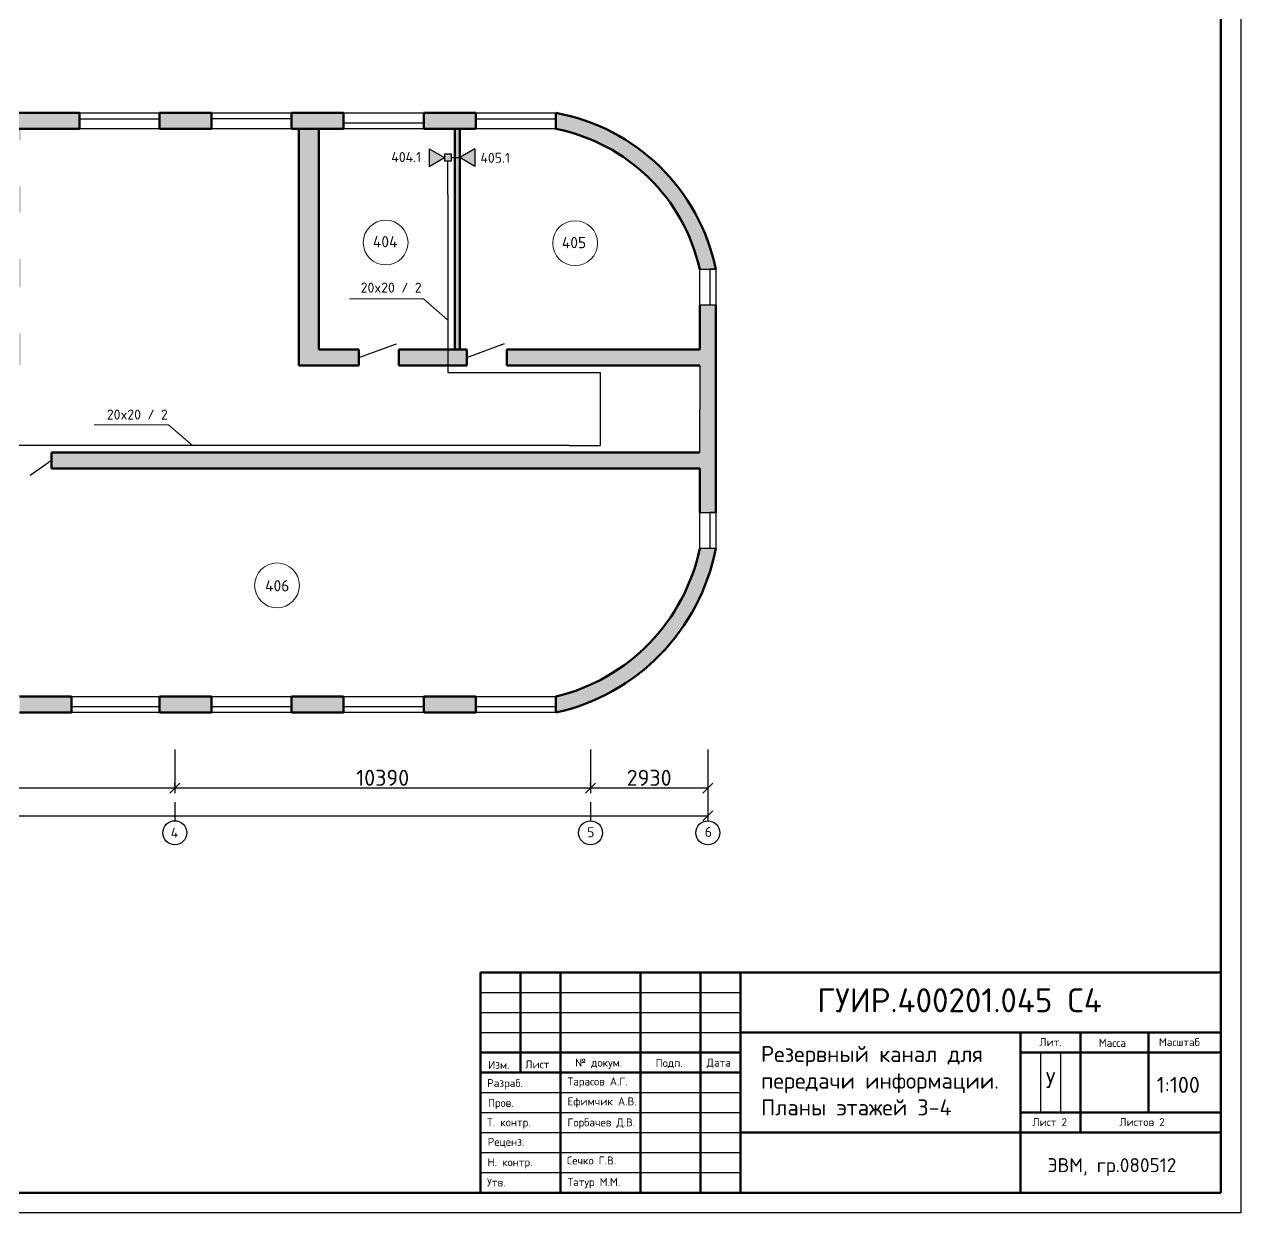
# Model space of a CAD drawing. Header units: millimetres. Extents: x -1090 to -245, y 2149 to 3399.
# Drawn here: x -549.2 to -245.2, y 2149.1 to 2446.1 of the extents above; entities that cross this region are included whole.
import ezdxf

# ---------------------------------------------------------------- set-up
doc = ezdxf.new("R2010")
doc.units = ezdxf.units.MM
for name, color, linetype, lineweight in [('LAN SKS', 200, 'Continuous', 25), ('lines', 246, 'Continuous', 9), ('Names', 40, 'Continuous', 13), ('NUM Room', 13, 'Continuous', 13), ('Окна', 2, 'Continuous', 30), ('Стенки', 3, 'Continuous', 50)]:
    doc.layers.add(name, color=color, linetype=linetype, lineweight=lineweight)
for name, color, linetype in [('Ramka', 7, 'Continuous'), ('rozetki', 7, 'Continuous'), ('размеры', 130, 'Continuous')]:
    doc.layers.add(name, color=color, linetype=linetype)
doc.styles.add('lenka', font='isocpeur.ttf')
doc.styles.get("Standard").update_dxf_attribs({"font": 'arial.ttf'})
doc.dimstyles.new('100', dxfattribs={"dimtxt": 4, "dimasz": 2.5, "dimexe": 1.25, "dimexo": 0.625, "dimtad": 1, "dimdec": 0, "dimlfac": 100, "dimtxsty": 'Standard', "dimblk": 'OBLIQUE', "dimcen": 2.5, "dimadec": 0, "dimazin": 0, "dimtfac": 1, "dimtdec": 0, "dimtmove": 0, "dimatfit": 3, "dimldrblk": 'OPEN90', "dimfxl": 1, "dimarcsym": 0})
pattern_1 = [(45, (0, 0), (-3.143089642374203, 3.143089642374203), []), (45, (3.143091, 0), (-3.143089642374203, 3.143089642374203), [5.556249999999999, -1.11125, 0, -1.11125])]

# ---------------------------------------------------------------- blocks, each defined once
blk = doc.blocks.new('_Oblique')
at = {"color": 0, "linetype": 'ByBlock', "lineweight": -2}
blk.add_line((-0.5, -0.5), (0.5, 0.5), dxfattribs=at)
blk = doc.blocks.new('*D59')
at = {"layer": 'размеры', "color": 0, "lineweight": -2, "transparency": 16777216}
for p, q in [((-511.5785010374311, 2264.852046814412), (-511.5785010374311, 2253.86386699846)), ((-646.1815518470557, 2255.73886699846), (-646.1815518470557, 2256.36386699846)), ((-511.5785010374311, 2255.11386699846), (-646.1815518470557, 2255.11386699846))]:
    blk.add_line(p, q, dxfattribs=at)
at = {"layer": 'размеры', "color": 0, "lineweight": -2, "transparency": 16777216, "xscale": 2.5, "yscale": 2.5, "zscale": 2.5, "rotation": 180}
blk.add_blockref('_Oblique', (-646.1815518470557, 2255.11386699846), dxfattribs=at)
at = {"layer": 'размеры', "color": 0, "lineweight": -2, "transparency": 16777216, "xscale": 2.5, "yscale": 2.5, "zscale": 2.5}
blk.add_blockref('_Oblique', (-511.5785010374311, 2255.11386699846), dxfattribs=at)
at = {"layer": 'размеры', "color": 0, "transparency": 16777216, "insert": (-578.8800264422434, 2257.73886699846), "char_height": 4, "attachment_point": 5, "style": 'lenka'}
blk.add_mtext('13460', dxfattribs=at)
blk = doc.blocks.new('_Open90')
at = {"color": 0, "linetype": 'ByBlock', "lineweight": -2}
for p, q in [((0, 0), (-1, 0)), ((-0.5, 0.5), (0, 0)), ((0, 0), (-0.5, -0.5))]:
    blk.add_line(p, q, dxfattribs=at)
blk = doc.blocks.new('*D60')
at = {"layer": 'размеры', "color": 0, "lineweight": -2, "transparency": 16777216}
for p, q in [((-407.6815518470557, 2264.852046814412), (-407.6815518470557, 2253.86386699846)), ((-511.5785010374311, 2255.73886699846), (-511.5785010374311, 2256.36386699846)), ((-407.6815518470557, 2255.11386699846), (-511.5785010374311, 2255.11386699846))]:
    blk.add_line(p, q, dxfattribs=at)
at = {"layer": 'размеры', "color": 0, "lineweight": -2, "transparency": 16777216, "xscale": 2.5, "yscale": 2.5, "zscale": 2.5, "rotation": 180}
blk.add_blockref('_Oblique', (-511.5785010374311, 2255.11386699846), dxfattribs=at)
at = {"layer": 'размеры', "color": 0, "lineweight": -2, "transparency": 16777216, "xscale": 2.5, "yscale": 2.5, "zscale": 2.5}
blk.add_blockref('_Oblique', (-407.6815518470557, 2255.11386699846), dxfattribs=at)
at = {"layer": 'размеры', "color": 0, "transparency": 16777216, "insert": (-459.6300264422434, 2257.73886699846), "char_height": 4, "attachment_point": 5, "style": 'lenka'}
blk.add_mtext('10390', dxfattribs=at)
blk = doc.blocks.new('*D61')
at = {"layer": 'размеры', "color": 0, "lineweight": -2, "transparency": 16777216}
for p, q in [((-378.3815518470556, 2264.852046814412), (-378.3815518470556, 2253.86386699846)), ((-407.6815518470557, 2255.73886699846), (-407.6815518470557, 2256.36386699846)), ((-378.3815518470556, 2255.11386699846), (-407.6815518470557, 2255.11386699846))]:
    blk.add_line(p, q, dxfattribs=at)
at = {"layer": 'размеры', "color": 0, "lineweight": -2, "transparency": 16777216, "xscale": 2.5, "yscale": 2.5, "zscale": 2.5, "rotation": 180}
blk.add_blockref('_Oblique', (-407.6815518470557, 2255.11386699846), dxfattribs=at)
at = {"layer": 'размеры', "color": 0, "lineweight": -2, "transparency": 16777216, "xscale": 2.5, "yscale": 2.5, "zscale": 2.5}
blk.add_blockref('_Oblique', (-378.3815518470556, 2255.11386699846), dxfattribs=at)
at = {"layer": 'размеры', "color": 0, "transparency": 16777216, "insert": (-393.0315518470557, 2257.73886699846), "char_height": 4, "attachment_point": 5, "style": 'lenka'}
blk.add_mtext('2930', dxfattribs=at)
blk = doc.blocks.new('*D52')
at = {"layer": 'размеры', "color": 0, "lineweight": -2, "transparency": 16777216}
for p, q in [((-936.3815518470556, 2264.852046814412), (-936.3815518470556, 2247.004127789258)), ((-378.3815518470556, 2264.852046814412), (-378.3815518470556, 2247.004127789258)), ((-936.3815518470556, 2248.254127789258), (-378.3815518470556, 2248.254127789258))]:
    blk.add_line(p, q, dxfattribs=at)
at = {"layer": 'размеры', "color": 0, "lineweight": -2, "transparency": 16777216, "xscale": 2.5, "yscale": 2.5, "zscale": 2.5, "rotation": 180}
blk.add_blockref('_Oblique', (-936.3815518470556, 2248.254127789258), dxfattribs=at)
at = {"layer": 'размеры', "color": 0, "lineweight": -2, "transparency": 16777216, "xscale": 2.5, "yscale": 2.5, "zscale": 2.5}
blk.add_blockref('_Oblique', (-378.3815518470556, 2248.254127789258), dxfattribs=at)
at = {"layer": 'размеры', "color": 0, "transparency": 16777216, "insert": (-657.3815518470556, 2250.879127789258), "char_height": 4, "attachment_point": 5, "style": 'lenka'}
blk.add_mtext('55800', dxfattribs=at)

msp = doc.modelspace()

# ---------------------------------------------------------------- hatches: boundary and pattern name
at = {"ltscale": 60}
h = msp.add_hatch(dxfattribs=at)
h.set_pattern_fill('ANSI35', color=0, scale=0.7, style=0)
h.set_pattern_definition([(45, (4.121014847074548, -656.333956117317), (-3.143089642374203, 3.143089642374203), []), (45, (7.264105847074548, -656.333956117317), (-3.143089642374203, 3.143089642374203), [5.556249999999999, -1.11125, 0, -1.11125])])
edge = h.paths.add_edge_path()
edge.add_line((-898.3815518470556, 2419.925888517703), (-898.3815518470556, 2423.925888517703))
edge.add_arc((-889.4964268470555, 2374.825888517703), 49.89744929618809, 100.2572301105515, 168.4390031005942)
edge.add_line((-938.3815518470565, 2384.8258885177), (-936.8815518470565, 2384.8258885177))
edge.add_line((-936.8815518470565, 2384.8258885177), (-934.3815518470556, 2384.825888517704))
edge.add_arc((-889.5203018470553, 2374.825888517703), 45.9622861872921, 101.11588012493479, 167.4336712769459, ccw=False)
h.paths.add_polyline_path([(-865.3815518470554, 2423.925888517703), (-878.3815518470556, 2423.925888517703), (-878.3815518470554, 2419.925888517703), (-865.3815518470556, 2419.925888517704)])
h.paths.add_polyline_path([(-832.3815518470554, 2423.925888517703), (-845.3815518470556, 2423.925888517703), (-845.3815518470554, 2419.925888517703), (-832.3815518470556, 2419.925888517704)])
h.paths.add_polyline_path([(-799.3815518470554, 2423.925888517703), (-812.3815518470557, 2423.925888517703), (-812.3815518470557, 2419.925888517703), (-799.3815518470556, 2419.925888517704)])
h.paths.add_polyline_path([(-766.3815518470556, 2423.925888517703), (-779.3815518470554, 2423.925888517704), (-779.3815518470556, 2419.925888517703), (-766.3815518470554, 2419.925888517703)])
h.paths.add_polyline_path([(-733.3815518470557, 2423.925888517703), (-746.3815518470557, 2423.925888517703), (-746.3815518470557, 2419.925888517703), (-733.3815518470556, 2419.925888517704)])
h.paths.add_polyline_path([(-700.3815518470556, 2423.925888517703), (-713.3815518470554, 2423.925888517704), (-713.3815518470557, 2419.925888517703), (-700.3815518470557, 2419.925888517704)])
h.paths.add_polyline_path([(-667.3815518470556, 2423.925888517703), (-680.3815518470554, 2423.925888517704), (-680.3815518470556, 2419.925888517703), (-667.3815518470554, 2419.925888517703)])
h.paths.add_polyline_path([(-634.3815518470556, 2423.925888517703), (-647.3815518470554, 2423.925888517704), (-647.3815518470556, 2419.925888517703), (-634.3815518470554, 2419.925888517703)])
h.paths.add_polyline_path([(-601.3815518470556, 2423.925888517703), (-614.3815518470556, 2423.925888517703), (-614.3815518470554, 2419.925888517703), (-601.3815518470556, 2419.925888517704)])
h.paths.add_polyline_path([(-535.3815518470556, 2423.925888517703), (-568.3815518470556, 2423.925888517703), (-581.3815518470556, 2423.925888517703), (-581.3815518470556, 2419.925888517703), (-578.3815518470556, 2419.925888517703), (-568.3815518470556, 2419.925888517703), (-535.3815518470556, 2419.925888517703)])
h.paths.add_polyline_path([(-502.3815518470556, 2423.925888517703), (-515.3815518470556, 2423.925888517703), (-515.3815518470556, 2419.925888517703), (-502.3815518470556, 2419.925888517703)])
h.paths.add_polyline_path([(-469.3815518470556, 2423.925888517703), (-482.3815518470556, 2423.925888517703), (-482.3815518470555, 2419.925888517703), (-469.3815518470556, 2419.925888517703)])
h.paths.add_polyline_path([(-436.3815518470556, 2423.925888517703), (-449.3815518470556, 2423.925888517703), (-449.3815518470556, 2419.925888517703), (-436.3815518470556, 2419.925888517703)])
edge = h.paths.add_edge_path()
edge.add_line((-416.3815518470556, 2423.925888517703), (-416.3815518470556, 2419.925888517703))
edge.add_arc((-425.242801847056, 2374.825888517703), 45.96228618729209, 12.56632872305289, 78.88411987506498, ccw=False)
edge.add_line((-380.3815518470556, 2384.825888517703), (-376.3815518470556, 2384.825888517704))
edge.add_arc((-425.2666768470557, 2374.825888517703), 49.89744929618809, 11.56099689941, 79.74276988944833)
h.paths.add_polyline_path([(-376.3815518470556, 2335.025888517703), (-376.3815518470556, 2364.825888517703), (-376.3815518470555, 2375.825888517704), (-380.3815518470556, 2375.825888517704), (-380.3815518470554, 2364.825888517702), (-428.5815518470554, 2364.825888517703), (-428.5815518470554, 2360.825888517703), (-378.3815518470556, 2360.825888517703), (-380.4017369062567, 2360.825888517702)])
edge = h.paths.add_edge_path()
edge.add_line((-376.3815518470556, 2315.025888517704), (-377.8815518470556, 2315.025888517703))
edge.add_line((-377.8815518470556, 2315.025888517703), (-380.3815518470556, 2315.025888517703))
edge.add_arc((-427.6732185137222, 2325.025888517703), 48.33737411269993, 283.50918028841426, 348.0604689175695, ccw=False)
edge.add_line((-416.3815518470556, 2278.025888517703), (-416.3815518470558, 2274.025888517703))
edge.add_arc((-427.6440518470559, 2325.025888517704), 52.22876512277548, 282.4529527938322, 348.9616859432564)
h.paths.add_polyline_path([(-436.3815518470556, 2278.025888517703), (-449.3815518470556, 2278.025888517703), (-449.3815518470556, 2274.025888517703), (-436.3815518470556, 2274.025888517703)])
h.paths.add_polyline_path([(-469.3815518470556, 2278.025888517702), (-482.3815518470556, 2278.025888517702), (-482.3815518470556, 2274.025888517704), (-469.3815518470556, 2274.025888517704)])
h.paths.add_polyline_path([(-502.3815518470556, 2278.025888517703), (-515.3815518470556, 2278.025888517703), (-515.3815518470556, 2274.025888517703), (-502.3815518470556, 2274.025888517703)])
h.paths.add_polyline_path([(-537.3815518470556, 2278.025888517702), (-550.3815518470554, 2278.025888517703), (-550.3815518470556, 2274.025888517703), (-537.3815518470554, 2274.025888517703)])
h.paths.add_polyline_path([(-570.3815518470556, 2278.025888517703), (-583.3815518470556, 2278.025888517703), (-583.3815518470556, 2274.025888517703), (-570.3815518470556, 2274.025888517703)])
h.paths.add_polyline_path([(-603.3815518470556, 2278.025888517703), (-607.3815518470556, 2278.025888517703), (-616.3815518470554, 2278.025888517703), (-616.3815518470556, 2274.025888517703), (-603.3815518470556, 2274.025888517703)])
h.paths.add_polyline_path([(-636.3815518470554, 2278.025888517703), (-649.3815518470556, 2278.025888517703), (-649.3815518470554, 2274.025888517703), (-636.3815518470556, 2274.025888517703)])
h.paths.add_polyline_path([(-669.3815518470556, 2278.025888517703), (-682.3815518470554, 2278.025888517703), (-682.3815518470556, 2274.025888517703), (-669.3815518470556, 2274.025888517703)])
h.paths.add_polyline_path([(-702.3815518470556, 2278.025888517702), (-715.3815518470556, 2278.025888517703), (-715.3815518470556, 2274.025888517703), (-702.3815518470554, 2274.025888517703)])
h.paths.add_polyline_path([(-735.3815518470557, 2278.025888517703), (-748.3815518470556, 2278.025888517703), (-748.3815518470556, 2274.025888517703), (-735.3815518470554, 2274.025888517703)])
h.paths.add_polyline_path([(-768.3815518470556, 2278.025888517702), (-781.3815518470556, 2278.025888517703), (-781.3815518470556, 2274.025888517703), (-768.3815518470554, 2274.025888517703)])
h.paths.add_polyline_path([(-801.3815518470554, 2278.025888517703), (-814.3815518470554, 2278.025888517703), (-814.3815518470557, 2274.025888517703), (-801.3815518470556, 2274.025888517704)])
h.paths.add_polyline_path([(-834.3815518470556, 2278.025888517703), (-847.3815518470554, 2278.025888517703), (-847.3815518470556, 2274.025888517703), (-834.3815518470556, 2274.025888517703)])
h.paths.add_polyline_path([(-867.3815518470556, 2278.025888517703), (-880.3815518470554, 2278.025888517703), (-880.3815518470556, 2274.025888517703), (-867.3815518470556, 2274.025888517703)])
edge = h.paths.add_edge_path()
edge.add_line((-934.3815518470556, 2315.025888517703), (-938.3815518470556, 2315.025888517703))
edge.add_arc((-886.473657110214, 2325.025888517703), 52.86236407890796, 190.9043796654569, 254.7461321053236)
edge.add_line((-900.3815518470556, 2274.025888517703), (-900.3815518470556, 2276.025888517703))
edge.add_line((-900.3815518470556, 2276.025888517703), (-900.3815518470556, 2278.025888517703))
edge.add_arc((-886.3668459647026, 2325.025888517703), 49.04499955111487, 191.7647850316145, 253.39619653507282, ccw=False)
h.paths.add_polyline_path([(-899.2356874084289, 2335.025888517703), (-899.2356874084289, 2339.025888517703), (-934.4179547973117, 2339.025888517703), (-934.3815518470556, 2364.825888517702), (-938.3815518470556, 2335.025888517703), (-938.3815518470557, 2324.025888517703), (-934.3815518470556, 2324.025888517703), (-934.3815518470557, 2335.025888517703)])
h = msp.add_hatch(dxfattribs=at)
h.set_pattern_fill('ANSI35', color=0, scale=0.7, style=0)
h.set_pattern_definition(pattern_1)
h.paths.add_polyline_path([(-376.3815518470556, 2335.025888517703), (-380.4017369062567, 2360.825888517702), (-380.4017369062567, 2339.025888517703), (-377.2744462218561, 2339.025888517703), (-428.5815518470554, 2339.025888517703), (-499.3815518470556, 2339.025888517703), (-542.3815518470565, 2339.025888517703), (-542.3815518470565, 2335.025888517703), (-499.3815518470556, 2335.025888517703), (-428.5815518470554, 2335.025888517703), (-380.3815518470556, 2335.025888517703), (-380.3815518470556, 2324.025888517703), (-376.3815518470556, 2324.025888517703)])
h.paths.add_polyline_path([(-555.3815518470565, 2339.025888517702), (-578.3815518470556, 2339.025888517703), (-624.6815518470557, 2339.025888517703), (-624.6815518470557, 2335.025888517703), (-565.3815518470556, 2335.025888517703), (-555.3815518470565, 2335.025888517703)])
h.paths.add_polyline_path([(-637.6815518470559, 2339.025888517703), (-642.1248463819917, 2339.025888517703), (-643.8439545681147, 2335.025888517703), (-643.6815518470557, 2335.025888517703), (-637.6815518470557, 2335.025888517703)])
h.paths.add_polyline_path([(-642.1248463819917, 2339.025888517702), (-649.6394880357266, 2339.025888517702), (-649.6394880357266, 2335.025888517703), (-643.8439545681146, 2335.025888517703)])
h.paths.add_polyline_path([(-649.6394880357266, 2339.025888517703), (-657.1815518470567, 2339.025888517703), (-657.1815518470567, 2335.025888517703), (-649.6394880357265, 2335.025888517703)])
h.paths.add_polyline_path([(-667.1815518470565, 2339.025888517702), (-795.7815518470561, 2339.025888517703), (-795.7815518470561, 2335.025888517703), (-667.1815518470567, 2335.025888517703)])
h.paths.add_polyline_path([(-810.7815518470561, 2339.025888517703), (-839.2258596094713, 2339.025888517703), (-842.405814630932, 2335.025890492274), (-810.7815518470561, 2335.025888517702)])
h.paths.add_polyline_path([(-839.225859609471, 2339.025888517703), (-846.9691489658944, 2339.025888517703), (-846.9691489658944, 2335.025890777202), (-842.4058146309317, 2335.025890492274)])
h.paths.add_polyline_path([(-861.9691489658944, 2339.025888517702), (-871.4036317747868, 2339.025888517702), (-871.4036317747867, 2335.025889819837), (-861.9691489658944, 2335.025890777202)])
h.paths.add_polyline_path([(-871.4036317747868, 2339.025888517703), (-884.2356874084289, 2339.025888517703), (-884.2356874084288, 2335.025888517703), (-871.4036317747868, 2335.025889819836)])
h.paths.add_polyline_path([(-906.0158751501685, 2364.825888517702), (-934.3815518470556, 2364.825888517702), (-934.3815518470556, 2375.825888517703), (-938.3815518470556, 2375.825888517703), (-938.3815518470556, 2364.825888517702), (-938.3815518470556, 2335.025888517703), (-934.3815518470556, 2335.025888517703), (-934.4179547973117, 2360.825888517702), (-906.0158751501685, 2360.825888517702)])
h.paths.add_polyline_path([(-871.4036317747867, 2364.825888517702), (-896.0158751501685, 2364.825888517702), (-896.0158751501685, 2360.825888517702), (-871.4036317747868, 2360.825888517702)])
h.paths.add_polyline_path([(-864.715452547698, 2364.825888517702), (-871.4036317747868, 2364.825888517702), (-871.4036317747868, 2360.825888517702), (-864.7154525476981, 2360.825888517702)])
h.paths.add_polyline_path([(-814.3315518470554, 2364.825888517702), (-851.7154525476981, 2364.825888517702), (-851.7154525476981, 2360.825888517702), (-814.3315518470554, 2360.825888517702)])
h.paths.add_polyline_path([(-686.7815518470561, 2364.825888517702), (-703.7815518470561, 2364.825888517702), (-801.3315518470555, 2364.825888517702), (-801.3315518470554, 2360.825888517702), (-686.7815518470561, 2360.825888517702)])
h.paths.add_polyline_path([(-649.6394880357266, 2364.825888517702), (-673.7815518470561, 2364.825888517702), (-673.7815518470561, 2360.825888517702), (-649.6394880357267, 2360.825888517702)])
h.paths.add_polyline_path([(-631.3815518470556, 2364.825888517702), (-638.3815518470556, 2364.825888517702), (-643.3815518470556, 2364.825888517702), (-649.6394880357266, 2364.825888517702), (-649.6394880357266, 2360.825888517703), (-631.3815518470556, 2360.825888517702)])
h.paths.add_polyline_path([(-595.3815518470557, 2364.825888517702), (-621.3815518470556, 2364.825888517702), (-621.3815518470556, 2360.825888517702), (-595.3815518470556, 2360.825888517702)])
h.paths.add_polyline_path([(-549.9939057048305, 2368.825888517702), (-552.9939057048305, 2368.825888517702), (-552.9939057048305, 2365.825888517702), (-571.3815518470556, 2365.825888517702), (-571.3815518470556, 2419.925888517703), (-578.3815518470554, 2419.925888517702), (-578.3815518470556, 2364.825888517702), (-585.3815518470556, 2364.825888517702), (-585.3815518470556, 2360.825888517702), (-549.9939057048305, 2360.825888517702)])
h.paths.add_polyline_path([(-465.5815518470563, 2364.825888517702), (-475.5815518470554, 2364.825888517702), (-475.5815518470554, 2419.925888517703), (-480.5815518470554, 2419.925888517702), (-480.5815518470554, 2360.825888517702), (-465.5815518470554, 2360.825888517702)])
h.paths.add_polyline_path([(-443.3595185790927, 2364.825888517702), (-455.5815518470554, 2364.825888517702), (-455.5815518470554, 2360.825888517702), (-443.3595185790928, 2360.825888517703)])
h.paths.add_polyline_path([(-438.5815518470554, 2364.825888517702), (-443.3595185790928, 2364.825888517702), (-443.3595185790928, 2360.825888517703), (-438.5815518470553, 2360.825888517702)])
h = msp.add_hatch(dxfattribs=at)
h.set_pattern_fill('ANSI35', color=0, scale=0.7, style=0)
h.set_pattern_definition(pattern_1)
h.paths.add_polyline_path([(-875.7815518470562, 2419.925888517702), (-876.9815518470558, 2419.925888517702), (-876.9815518470559, 2412.837765796581), (-875.7853428905222, 2412.837519986334), (-875.7815518470562, 2412.839689768718)])
h.paths.add_polyline_path([(-875.7815518470561, 2412.837519207308), (-876.9804328394978, 2412.837765566635), (-876.981551847056, 2412.837107763277), (-876.981551847056, 2391.369449355239), (-875.788568962316, 2391.369449355239), (-875.7815518470561, 2391.37346556165)])
h.paths.add_polyline_path([(-875.7815518470562, 2391.369449355239), (-876.9815518470559, 2391.369449355239), (-876.9815518470559, 2370.825888517702), (-876.9815518470559, 2366.567846593111), (-875.7815518470561, 2366.567846593111), (-875.7815518470561, 2370.825888517702)])
h.paths.add_polyline_path([(-875.7815518470559, 2366.567846593111), (-876.9815518470559, 2366.567846593111), (-876.9815518470559, 2364.825888517703), (-875.7815518470561, 2364.825888517703)])
h.paths.add_polyline_path([(-835.7815518470552, 2419.925888517703), (-836.981551847055, 2419.925888517703), (-836.981551847055, 2380.825888517702), (-835.7815518470552, 2380.825888517703)])
h.paths.add_polyline_path([(-835.7815518470552, 2370.825888517703), (-836.981551847055, 2370.825888517702), (-836.981551847055, 2364.825888517702), (-835.7815518470552, 2364.825888517702)])
h.paths.add_polyline_path([(-767.8815518470556, 2380.725888517703), (-767.8815518470556, 2419.925888517702), (-772.8815518470556, 2419.925888517702), (-772.8815518470556, 2380.725888517703), (-772.8815518470556, 2366.567846593111), (-767.8815518470556, 2366.567846593111)])
h.paths.add_polyline_path([(-767.8815518470556, 2366.567846593111), (-772.8815518470556, 2366.567846593111), (-772.8815518470556, 2364.825888517702), (-770.3815518470556, 2364.825888517702), (-767.8815518470557, 2364.825888517702)])
h.paths.add_polyline_path([(-638.3815518470556, 2419.925888517703), (-643.3815518470554, 2419.925888517703), (-643.3815518470557, 2364.825888517702), (-638.3815518470556, 2364.825888517702)])
h.paths.add_polyline_path([(-549.9939057048305, 2419.925888517702), (-552.9939057048305, 2419.925888517702), (-552.9939057048305, 2417.025888517703), (-549.9939057048305, 2417.025888517703)])
h.paths.add_polyline_path([(-549.9939057048305, 2405.525888517703), (-552.9939057048305, 2405.525888517703), (-552.9939057048305, 2402.525888517703), (-552.9939057048305, 2399.025888517703), (-549.9939057048305, 2399.025888517703)])
h.paths.add_polyline_path([(-549.9939057048305, 2387.525888517703), (-552.9939057048305, 2387.525888517703), (-552.9939057048305, 2384.525888517703), (-552.9939057048305, 2380.325888517702), (-549.9939057048305, 2380.325888517702)])
h.paths.add_polyline_path([(-440.3815518470555, 2412.758684957038), (-441.5815518470554, 2412.758684957039), (-441.5815518470554, 2364.825888517702), (-440.3815518470556, 2364.825888517702)])
h.paths.add_polyline_path([(-440.3815518470555, 2419.925888517702), (-441.5815518470554, 2419.925888517702), (-441.5815518470554, 2412.758684957038), (-440.3815518470556, 2412.758684957039)])
at = {"layer": 'rozetki'}
h = msp.add_hatch(color=0, dxfattribs=at)
h.paths.add_polyline_path([(-925.6201697617289, 2298.403523043166), (-924.2295523546109, 2299.455895017556), (-925.3158576695068, 2300.891352362587), (-926.7064750766267, 2299.838980388197)])
h.paths.add_polyline_path([(-882.1686806080897, 2295.877086991957), (-882.168680608087, 2294.133153637306), (-880.368514775012, 2294.133153637306), (-880.368514775013, 2295.877086991957)])
h.paths.add_polyline_path([(-870.5035488582471, 2332.468392002612), (-870.503548858248, 2334.212325357263), (-872.3037146913248, 2334.212325357263), (-872.3037146913248, 2332.468392002612)])
h.paths.add_polyline_path([(-837.8570985992819, 2307.731577089476), (-837.8570985992828, 2309.475510444126), (-839.6572644323587, 2309.475510444126), (-839.6572644323578, 2307.731577089476)])
h.paths.add_polyline_path([(-837.859236303605, 2284.532033441634), (-839.6594021366818, 2284.532033441634), (-839.6594021366809, 2282.788100086983), (-837.859236303605, 2282.788100086983)])
h.paths.add_polyline_path([(-834.9280489285165, 2291.936971134997), (-834.9280489285165, 2290.193037780346), (-833.1278830954407, 2290.193037780346), (-833.1278830954398, 2291.936971134997)])
h.paths.add_polyline_path([(-834.9565245315389, 2312.385571805585), (-833.1563586984621, 2312.385571805585), (-833.156358698463, 2314.129505160236), (-834.956524531538, 2314.129505160236)])
h.paths.add_polyline_path([(-823.1996844434816, 2332.461383771685), (-823.1996844434807, 2334.205317126336), (-824.9998502765584, 2334.205317126335), (-824.9998502765584, 2332.461383771685)])
h.paths.add_polyline_path([(-807.1803371002179, 2278.912191471488), (-807.1803371002179, 2280.656124826139), (-808.9805029332947, 2280.656124826139), (-808.9805029332947, 2278.912191471488)])
h.paths.add_polyline_path([(-778.2410453410057, 2288.625215462393), (-778.2410453410057, 2290.369148817043), (-780.0412111740825, 2290.369148817043), (-780.0412111740825, 2288.625215462393)])
h.paths.add_polyline_path([(-772.8358450850874, 2322.358403370195), (-774.6360109181642, 2322.358403370195), (-774.6360109181642, 2320.614470015544), (-772.8358450850865, 2320.614470015544)])
h.paths.add_polyline_path([(-650.5394178552697, 2284.703884266327), (-650.539417855267, 2282.959950911676), (-648.739252022192, 2282.959950911676), (-648.7392520221929, 2284.703884266327)])
h.paths.add_polyline_path([(-444.2063903491789, 2411.975823575815), (-442.4062245161022, 2411.975823575815), (-442.4062245161022, 2413.719756930465), (-444.2063903491789, 2413.719756930466)])
h.paths.add_polyline_path([(-644.2567068034568, 2390.625570369901), (-644.256706803455, 2392.369503724552), (-646.0568726365327, 2392.369503724552), (-646.0568726365336, 2390.625570369901)])
h.paths.add_polyline_path([(-706.1077878854239, 2365.689171853195), (-706.1077878854239, 2367.433105207846), (-707.9079537185007, 2367.433105207846), (-707.9079537185007, 2365.689171853195)])
h.paths.add_polyline_path([(-741.0594458778814, 2365.697360849285), (-739.2592800448047, 2365.697360849285), (-739.2592800448047, 2367.441294203936), (-741.0594458778814, 2367.441294203936)])
h.paths.add_polyline_path([(-767.0078299822098, 2390.624210496975), (-765.2076641491285, 2390.624210496975), (-765.2076641491276, 2392.368143851626), (-767.0078299822053, 2392.368143851626)])
h.paths.add_polyline_path([(-740.8202204779436, 2417.270203303601), (-739.0200546448659, 2417.2702033036), (-739.0200546448659, 2419.014136658251), (-740.8202204779436, 2419.014136658251)])
h.paths.add_polyline_path([(-706.0953974936183, 2417.276882668335), (-706.0953974936174, 2419.020816022986), (-707.8955633266951, 2419.020816022986), (-707.8955633266951, 2417.276882668335)])
h.paths.add_polyline_path([(-672.9711266178838, 2417.285622938982), (-672.9711266178838, 2419.029556293633), (-674.7712924509606, 2419.029556293633), (-674.7712924509606, 2417.285622938982)])
h.paths.add_polyline_path([(-785.0915556503178, 2367.417582991941), (-786.8917214833946, 2367.417582991941), (-786.8917214833946, 2365.673649637291), (-785.0915556503178, 2365.673649637291)])
h.paths.add_polyline_path([(-775.5183742803438, 2411.952607722296), (-773.718208447267, 2411.952607722296), (-773.718208447267, 2413.696541076947), (-775.5183742803447, 2413.696541076947)])
h.paths.add_polyline_path([(-804.9813237406906, 2419.112729887117), (-806.7814895737665, 2419.112729887117), (-806.7814895737656, 2417.368796532466), (-804.9813237406906, 2417.368796532466)])
h.paths.add_polyline_path([(-833.1544060024307, 2411.952996392739), (-833.1544060024307, 2413.69692974739), (-834.9545718355084, 2413.69692974739), (-834.9545718355066, 2411.952996392739)])
h.paths.add_polyline_path([(-833.1419191470331, 2390.635912596853), (-833.1419191470341, 2392.379845951504), (-834.942084980109, 2392.379845951504), (-834.942084980109, 2390.635912596853)])
h.paths.add_polyline_path([(-868.295712117856, 2365.687290850316), (-868.295712117856, 2367.431224204966), (-870.0958779509338, 2367.431224204966), (-870.0958779509328, 2365.687290850316)])
h.paths.add_polyline_path([(-877.8217129239683, 2365.733627328092), (-877.8217129239683, 2367.477560682743), (-879.6218787570451, 2367.477560682743), (-879.6218787570451, 2365.733627328092)])
h.paths.add_polyline_path([(-930.7406045864709, 2388.055536272959), (-932.4877976405287, 2388.489026132623), (-932.9077464092925, 2386.796410825745), (-931.1605533552347, 2386.362920966081)])
h = msp.add_hatch(color=0, dxfattribs=at)
h.paths.add_polyline_path([(-924.777232988602, 2300.191171569321), (-920.3919505997437, 2300.703860820267), (-923.056734554827, 2304.225139459696)])
h.paths.add_polyline_path([(-885.9833379713709, 2297.09448223134), (-885.9833379713718, 2292.678547813374), (-882.1771203732933, 2294.91601501853)])
h.paths.add_polyline_path([(-873.1793143175819, 2308.473206089682), (-869.3730967195033, 2306.235738884527), (-869.3730967195052, 2310.651673302492)])
h.paths.add_polyline_path([(-843.4719217956408, 2306.273686962226), (-839.6628733645148, 2308.512818259343), (-843.4719217956408, 2310.69290568351)])
h.paths.add_polyline_path([(-843.4740594999639, 2281.333494263052), (-839.6678419018863, 2283.570961468207), (-843.4740594999639, 2285.749428681017)])
h.paths.add_polyline_path([(-805.8596779358004, 2284.469321024229), (-810.2756123537656, 2284.469321024229), (-808.0971451409569, 2280.663103426152)])
h.paths.add_polyline_path([(-829.3041410218902, 2293.249025573928), (-833.1103586199688, 2291.070558361117), (-829.3041410218912, 2288.833091155962)])
h.paths.add_polyline_path([(-833.1388342229893, 2313.263092386356), (-829.3326166249108, 2311.025625181201), (-829.3326166249117, 2315.441559599166)])
h.paths.add_polyline_path([(-780.049650939286, 2289.408076843616), (-783.8558685373646, 2291.586544056426), (-783.8558685373646, 2287.170609638461)])
h.paths.add_polyline_path([(-774.6444506833686, 2321.397331396767), (-778.4506682814454, 2323.575798609577), (-778.4506682814454, 2319.159864191612)])
h.paths.add_polyline_path([(-654.3540752185518, 2281.505345087745), (-650.5478576204723, 2283.7428122929), (-654.3540752185518, 2285.92127950571)])
h.paths.add_polyline_path([(-448.021047712461, 2414.937152169849), (-448.021047712461, 2410.521217751884), (-444.2148301143843, 2412.758684957039)])
h.paths.add_polyline_path([(-436.5608539519289, 2414.942430133025), (-440.3670715500075, 2412.763962920214), (-436.5608539519289, 2410.526495715059)])
h.paths.add_polyline_path([(-649.8715299998148, 2393.586898963934), (-649.8715299998139, 2389.170964545969), (-646.0653124017381, 2391.408431751125)])
h.paths.add_polyline_path([(-709.2030631389716, 2371.246301405936), (-707.0245959261638, 2367.44008380786), (-704.7871287210073, 2371.246301405936)])
h.paths.add_polyline_path([(-742.3545552983524, 2371.254490402026), (-740.1760880855436, 2367.448272803949), (-737.938620880388, 2371.254490402026)])
h.paths.add_polyline_path([(-765.1901396736557, 2391.501731077746), (-761.3839220755781, 2389.264263872591), (-761.3839220755772, 2393.680198290557)])
h.paths.add_polyline_path([(-739.9224278921374, 2417.26786110481), (-742.1008951049462, 2413.461643506733), (-737.684960686981, 2413.461643506733)])
h.paths.add_polyline_path([(-706.9909607111813, 2417.235966133001), (-709.1694279239891, 2413.429748534924), (-704.7534935060276, 2413.429748534924)])
h.paths.add_polyline_path([(-673.8734998651535, 2417.283280740191), (-676.0519670779604, 2413.477063142114), (-671.636032659997, 2413.477063142114)])
h.paths.add_polyline_path([(-788.1868309038655, 2371.230779190031), (-786.0083636910567, 2367.424561591955), (-783.7708964859003, 2371.230779190031)])
h.paths.add_polyline_path([(-829.3181770734836, 2393.691900390434), (-833.1243946715604, 2391.513433177623), (-829.3181770734827, 2389.275965972468)])
h.paths.add_polyline_path([(-833.136881526958, 2412.830516973509), (-829.3306639288803, 2410.593049768355), (-829.3306639288812, 2415.00898418632)])
h.paths.add_polyline_path([(-808.0621642007691, 2413.560236735599), (-803.6462297828039, 2413.560236735599), (-805.8836969879603, 2417.366454333676)])
h.paths.add_polyline_path([(-775.5268140455482, 2412.73546910352), (-779.3330316436259, 2414.91393631633), (-779.3330316436259, 2410.498001898365)])
h.paths.add_polyline_path([(-871.9772051166719, 2415.017086200937), (-875.7815518470561, 2412.839689768717), (-875.7815518470561, 2412.837519207309), (-871.977205116671, 2410.601151782972)])
h.paths.add_polyline_path([(-880.7916412798995, 2415.013298936139), (-880.7916412798986, 2410.597364518173), (-876.9854236818219, 2412.834831723328)])
h.paths.add_polyline_path([(-876.9826054193072, 2391.369449355239), (-880.7888230173867, 2393.547916568049), (-880.7888230173876, 2389.131982150084)])
h.paths.add_polyline_path([(-871.9778906503952, 2393.550469632504), (-875.7815518470561, 2391.373465561651), (-875.7815518470561, 2391.370499651082), (-871.9778906503943, 2389.134535214538)])
h.paths.add_polyline_path([(-871.3909873714028, 2371.244420403056), (-869.212520158595, 2367.43820280498), (-866.9750529534394, 2371.244420403056)])
h.paths.add_polyline_path([(-926.7134323377759, 2388.408203219373), (-930.9322327707196, 2387.210399100079), (-927.7768136974018, 2384.122214784045)])
h.paths.add_polyline_path([(-914.8823851218413, 2408.357864220298), (-911.3926705835765, 2411.063851881982), (-915.4465819118195, 2412.73681773458)])

# ---------------------------------------------------------------- linework, layer by layer
at = {"color": 0}
for p, q in [((-465.5815518470554, 2362.825888517702), (-456.1627309517726, 2366.185324920225)), ((-438.5815518470554, 2362.825888517702), (-429.1920215733271, 2366.266342156213)), ((-413.0338943059742, 2340.803475988083), (-413.0338943059742, 2340.803475988083)), ((-542.3815518470565, 2337.025888517703), (-547.7136569651602, 2333.308543361615))]:
    msp.add_line(p, q, dxfattribs=at)
at = {"layer": 'LAN SKS', "color": 0}
for p, q in [((-443.3595185790928, 2403.510642409556), (-443.3595185790928, 2411.975823575815)), ((-442.4062245161022, 2412.758684957039), (-440.3580930602775, 2412.758684957039)), ((-443.3595185790928, 2403.510642409556), (-443.3595185790928, 2359.041470277955)), ((-443.3595185790928, 2359.041470277955), (-405.297088979738, 2359.041470277955)), ((-405.297088979738, 2359.041470277955), (-405.297088979738, 2340.803475988083)), ((-380.4017369062567, 2360.825888517702), (-380.429536317547, 2339.025887556783)), ((-413.0338943059742, 2340.803475988083), (-649.6394880357266, 2340.803475988083)), ((-413.0338943059742, 2340.803475988083), (-405.297088979738, 2340.803475988083))]:
    msp.add_line(p, q, dxfattribs=at)
at = {"layer": 'lines', "color": 0}
for p, q in [((-467.9460577737627, 2377.420065375017), (-449.4189421997035, 2377.420065375017)), ((-449.4189421997035, 2377.420065375017), (-443.4011407278467, 2372.230816870748)), ((-531.7049841395856, 2345.992724492352), (-513.1778685655263, 2345.992724492352)), ((-513.1778685655263, 2345.992724492352), (-507.1600670936696, 2340.803475988083))]:
    msp.add_line(p, q, dxfattribs=at)
at = {"layer": 'NUM Room', "color": 0}
for centre in [(-458.8935816071844, 2391.505436435439), (-411.5292059097283, 2391.360748351118), (-486.0327803448781, 2305.82933513249)]:
    msp.add_circle(centre, 5.6, dxfattribs=at)
at = {"layer": 'Ramka', "color": 0, "linetype": 'Continuous'}
for p, q in [((-245.1982098283224, 2743.055982746661), (-245.1982098283224, 2149.055982746661)), ((-245.1982098283224, 2149.055982746661), (-1086.198209828322, 2149.055982746661))]:
    msp.add_line(p, q, dxfattribs=at)
at = {"layer": 'Ramka', "color": 0, "lineweight": 50}
for p, q in [((-250.1982098283224, 2738.055982746661), (-250.1982098283224, 2154.055982746661)), ((-435.1982098283224, 2209.055982746663), (-250.1982098283224, 2209.055982746661)), ((-435.1982098283224, 2209.055982746663), (-435.1982098283224, 2154.055982746661)), ((-425.1982098283224, 2209.055982746661), (-425.1982098283224, 2184.055982746661)), ((-415.1982098283224, 2209.055982746661), (-415.1982098283224, 2154.055982746661)), ((-395.1982098283224, 2209.055982746661), (-395.1982098283224, 2154.055982746661)), ((-380.1982098283224, 2209.055982746661), (-380.1982098283224, 2154.055982746661)), ((-370.1982098283224, 2209.055982746661), (-370.1982098283224, 2154.055982746661)), ((-370.1982098283224, 2194.055982746661), (-250.1982098283224, 2194.055982746661)), ((-300.1982098283224, 2194.055982746661), (-300.1982098283224, 2154.055982746661)), ((-285.1982098283224, 2194.055982746661), (-285.1982098283224, 2169.055982746661)), ((-268.1982098283224, 2174.055982746662), (-268.1982098283224, 2194.055982746661)), ((-435.1982098283224, 2189.055982746661), (-370.1982098283224, 2189.055982746661)), ((-300.1982098283224, 2189.055982746662), (-250.1982098283224, 2189.055982746661)), ((-435.1982098283224, 2184.055982746661), (-370.1982098283224, 2184.055982746662)), ((-300.1982098283224, 2174.055982746661), (-250.1982098283224, 2174.055982746661)), ((-370.1982098283224, 2169.055982746661), (-250.1982098283224, 2169.055982746661)), ((-250.1982098283224, 2154.055982746661), (-1066.198209828322, 2154.055982746661))]:
    msp.add_line(p, q, dxfattribs=at)
at = {"layer": 'Ramka', "color": 0}
for p, q in [((-435.1982098283224, 2204.055982746661), (-370.1982098283224, 2204.055982746661)), ((-435.1982098283224, 2199.055982746661), (-370.1982098283224, 2199.055982746661)), ((-435.1982098283224, 2194.055982746661), (-370.1982098283224, 2194.055982746661)), ((-435.1982098283224, 2179.055982746661), (-370.1982098283224, 2179.055982746661)), ((-435.1982098283224, 2174.055982746661), (-370.1982098283224, 2174.055982746661)), ((-435.1982098283224, 2169.055982746661), (-370.1982098283224, 2169.055982746661)), ((-435.1982098283224, 2164.055982746661), (-370.1982098283224, 2164.055982746661)), ((-435.1982098283224, 2159.055982746661), (-370.1982098283224, 2159.055982746661))]:
    msp.add_line(p, q, dxfattribs=at)
at = {"layer": 'Ramka', "color": 0, "linetype": 'Continuous', "ltscale": 0.8}
for p, q in [((-295.1982098283224, 2189.055982746662), (-295.1982098283224, 2174.055982746661)), ((-295.1982098283224, 2189.055982746662), (-290.1982098283224, 2189.055982746662)), ((-290.1982098283224, 2189.055982746662), (-290.1982098283224, 2174.055982746661))]:
    msp.add_line(p, q, dxfattribs=at)
at = {"layer": 'rozetki', "color": 0}
for p, q in [((-448.021047712461, 2414.937152169849), (-448.021047712461, 2410.521217751883)), ((-448.021047712461, 2414.937152169849), (-444.2148301143834, 2412.758684957039)), ((-444.2063903491789, 2413.719756930465), (-444.2063903491789, 2411.975850466742)), ((-444.2063903491789, 2413.719756930465), (-442.4062245161022, 2413.719756930465)), ((-442.4062245161022, 2411.975823575815), (-442.4062245161022, 2413.719756930465)), ((-436.5608539519289, 2414.942430133025), (-440.3670715500066, 2412.763962920214)), ((-436.5608539519289, 2414.942430133025), (-436.5608539519289, 2410.526495715059)), ((-448.021047712461, 2410.521217751883), (-444.2148301143834, 2412.758684957039)), ((-444.2063903491817, 2411.975823575815), (-442.4062245161022, 2411.975823575815)), ((-436.5608539519289, 2410.526495715059), (-440.3670715500066, 2412.763962920214))]:
    msp.add_line(p, q, dxfattribs=at)
at = {"layer": 'Окна', "color": 0}
for p, q in [((-535.3815518470556, 2423.925888517702), (-515.3815518470556, 2423.925888517702)), ((-502.3815518470556, 2423.925888517702), (-482.3815518470556, 2423.925888517702)), ((-469.3815518470556, 2423.925888517702), (-449.3815518470556, 2423.925888517702)), ((-436.3815518470556, 2423.925888517702), (-416.3815518470556, 2423.925888517702)), ((-535.3815518470556, 2422.425888517702), (-515.3815518470556, 2422.425888517702)), ((-515.3815518470556, 2419.925888517702), (-535.3815518470556, 2419.925888517702)), ((-482.3815518470556, 2422.425888517702), (-502.3815518470556, 2422.425888517702)), ((-482.3815518470556, 2419.925888517702), (-502.3815518470556, 2419.925888517702)), ((-469.3815518470556, 2421.425888517702), (-449.3815518470556, 2421.425888517702)), ((-449.3815518470556, 2419.925888517702), (-469.3815518470556, 2419.925888517702)), ((-436.3815518470556, 2422.425888517702), (-416.3815518470556, 2422.425888517702)), ((-416.3815518470556, 2419.925888517702), (-436.3815518470556, 2419.925888517702)), ((-380.3815518470556, 2384.825888517702), (-376.3815518470556, 2384.825888517703)), ((-380.3815518470556, 2375.825888517703), (-380.3815518470556, 2384.825888517702)), ((-376.3815518470556, 2384.825888517702), (-377.8815518470556, 2384.825888517702)), ((-377.8815518470556, 2384.825888517702), (-377.8815518470556, 2375.825888517703)), ((-376.3815518470556, 2384.825888517703), (-376.3815518470556, 2375.825888517703)), ((-376.3815518470556, 2375.825888517703), (-380.3815518470556, 2375.825888517703)), ((-380.3815518470556, 2315.025888517703), (-380.3815518470556, 2324.025888517703)), ((-380.3815518470556, 2324.025888517703), (-376.3815518470556, 2324.025888517703)), ((-376.3815518470556, 2324.025888517703), (-377.8815518470556, 2324.025888517703)), ((-377.8815518470556, 2324.025888517703), (-377.8815518470528, 2315.025888517703)), ((-376.3815518470556, 2324.025888517703), (-376.3815518470556, 2315.025888517703)), ((-376.3815518470556, 2315.025888517703), (-380.3815518470556, 2315.025888517703)), ((-376.3815518470556, 2315.025888517703), (-377.8815518470556, 2315.025888517703)), ((-537.3815518470556, 2278.025888517703), (-515.3815518470556, 2278.025888517703)), ((-502.3815518470556, 2278.025888517703), (-482.3815518470556, 2278.025888517703)), ((-469.3815518470556, 2278.025888517703), (-449.3815518470556, 2278.025888517703)), ((-436.3815518470556, 2278.025888517703), (-416.3815518470556, 2278.025888517703)), ((-537.3815518470556, 2275.525888517703), (-515.3815518470556, 2275.525888517703)), ((-515.3815518470556, 2274.025888517703), (-537.3815518470556, 2274.025888517703)), ((-502.3815518470556, 2275.525888517703), (-482.3815518470556, 2275.525888517703)), ((-482.3815518470556, 2274.025888517703), (-502.3815518470556, 2274.025888517703)), ((-469.3815518470556, 2275.525888517703), (-449.3815518470556, 2275.525888517703)), ((-449.3815518470556, 2274.025888517703), (-469.3815518470556, 2274.025888517703)), ((-436.3815518470556, 2275.525888517703), (-416.3815518470556, 2275.525888517703)), ((-416.3815518470556, 2274.025888517703), (-436.3815518470556, 2274.025888517703))]:
    msp.add_line(p, q, dxfattribs=at)
at = {"layer": 'размеры', "color": 0}
for p, q in [((-511.5785010374311, 2251.615292487178), (-511.5785010374311, 2247.008014125139)), ((-407.6815518470557, 2251.611406151296), (-407.6815518470557, 2247.004127789258)), ((-378.3815518470556, 2251.611406151296), (-378.3815518470556, 2247.004127789258))]:
    msp.add_line(p, q, dxfattribs=at)
for centre in [(-511.5785010374311, 2244.008014125139), (-407.6815518470557, 2244.004127789258), (-378.3815518470556, 2244.004127789258)]:
    msp.add_circle(centre, 3, dxfattribs=at)
at = {"layer": 'Стенки', "color": 0}
for p, q in [((-535.3815518470556, 2423.925888517702), (-568.3815518470556, 2423.925888517702)), ((-535.3815518470556, 2419.925888517702), (-535.3815518470556, 2423.925888517702)), ((-515.3815518470556, 2423.925888517702), (-515.3815518470556, 2419.925888517702)), ((-502.3815518470556, 2423.925888517702), (-515.3815518470556, 2423.925888517702)), ((-502.3815518470556, 2419.925888517702), (-502.3815518470556, 2423.925888517702)), ((-482.3815518470556, 2423.925888517702), (-482.3815518470556, 2419.925888517702)), ((-469.3815518470556, 2423.925888517702), (-482.3815518470556, 2423.925888517702)), ((-469.3815518470556, 2419.925888517702), (-469.3815518470556, 2423.925888517702)), ((-449.3815518470556, 2423.925888517702), (-449.3815518470556, 2419.925888517702)), ((-449.3815518470556, 2423.925888517702), (-436.3815518470556, 2423.925888517702)), ((-436.3815518470556, 2419.925888517702), (-436.3815518470556, 2423.925888517702)), ((-416.3815518470556, 2421.925888517702), (-416.3815518470556, 2423.925888517702)), ((-416.3815518470556, 2423.925888517702), (-416.3815518470556, 2419.925888517702)), ((-568.3815518470556, 2419.925888517702), (-535.3815518470556, 2419.925888517702)), ((-546.3815518470556, 2419.925888517702), (-543.3815518470556, 2419.925888517702)), ((-515.3815518470556, 2419.925888517702), (-502.3815518470556, 2419.925888517702)), ((-482.3815518470556, 2419.925888517702), (-469.3815518470556, 2419.925888517702)), ((-480.5815518470554, 2419.925888517702), (-480.5815518470554, 2360.825888517702)), ((-475.5815518470554, 2364.825888517702), (-475.5815518470554, 2419.925888517702)), ((-472.5815518470554, 2419.925888517702), (-473.7815518470552, 2419.925888517702)), ((-449.3815518470556, 2419.925888517702), (-436.3815518470556, 2419.925888517702)), ((-442.3815518470556, 2419.925888517702), (-443.5815518470554, 2419.925888517702)), ((-440.3815518470556, 2419.925888517702), (-441.5815518470554, 2419.925888517702)), ((-441.5815518470554, 2419.925888517702), (-441.5815518470554, 2364.825888517702)), ((-440.3815518470556, 2364.825888517702), (-440.3815518470556, 2419.925888517702)), ((-380.3815518470556, 2375.825888517703), (-380.3815518470556, 2364.825888517702)), ((-376.3815518470556, 2375.825888517703), (-376.3815518470556, 2364.825888517702)), ((-465.5815518470563, 2364.825888517702), (-475.5815518470554, 2364.825888517702)), ((-465.5815518470554, 2360.825888517702), (-465.5815518470563, 2364.825888517702)), ((-438.5815518470554, 2364.825888517702), (-455.5815518470563, 2364.825888517702)), ((-443.5815518470554, 2364.825888517702), (-455.5815518470563, 2364.825888517702)), ((-445.5815518470554, 2364.825888517702), (-455.5815518470554, 2364.825888517702)), ((-455.5815518470554, 2364.825888517702), (-455.5815518470554, 2360.825888517702)), ((-438.5815518470554, 2364.825888517702), (-438.5815518470554, 2360.825888517702)), ((-380.3815518470556, 2364.825888517702), (-428.5815518470554, 2364.825888517702)), ((-428.5815518470554, 2360.825888517702), (-428.5815518470554, 2364.825888517702)), ((-412.5815518470554, 2364.825888517702), (-427.481551847055, 2364.825888517702)), ((-376.3815518470556, 2335.025888517703), (-376.3815518470556, 2364.825888517702)), ((-480.5815518470554, 2360.825888517702), (-465.5815518470554, 2360.825888517702)), ((-455.5815518470554, 2360.825888517702), (-438.5815518470554, 2360.825888517702)), ((-428.5815518470554, 2360.825888517702), (-380.4017369062567, 2360.825888517702)), ((-542.3815518470565, 2339.025888517703), (-499.3815518470556, 2339.025888517703)), ((-542.3815518470565, 2339.025888517703), (-542.3815518470565, 2335.025888517703)), ((-499.3815518470556, 2339.025888517703), (-380.4295367845843, 2339.025888517703)), ((-403.481551847055, 2339.025888517703), (-402.2815518470552, 2339.025888517703)), ((-499.3815518470556, 2335.025888517703), (-542.3815518470565, 2335.025888517703)), ((-504.3815518470556, 2335.025888517703), (-505.5815518470554, 2335.025888517703)), ((-428.5815518470554, 2335.025888517703), (-499.3815518470556, 2335.025888517703)), ((-481.9815518470559, 2335.025888517703), (-480.7815518470561, 2335.025888517703)), ((-380.3815518470556, 2335.025888517703), (-428.5815518470554, 2335.025888517703)), ((-380.3815518470556, 2335.025888517703), (-407.0815518470554, 2335.025888517703)), ((-380.3815518470556, 2335.025888517703), (-380.3815518470556, 2324.025888517703)), ((-376.3815518470556, 2335.025888517703), (-376.3815518470556, 2324.025888517703)), ((-550.3815518470556, 2278.025888517703), (-537.3815518470556, 2278.025888517703)), ((-548.3815518470556, 2278.025888517703), (-547.1815518470557, 2278.025888517703)), ((-537.3815518470556, 2274.025888517703), (-537.3815518470556, 2278.025888517703)), ((-502.3815518470556, 2278.025888517703), (-515.3815518470556, 2278.025888517703)), ((-515.3815518470556, 2278.025888517703), (-515.3815518470556, 2274.025888517703)), ((-502.3815518470556, 2274.025888517703), (-502.3815518470556, 2278.025888517703)), ((-469.3815518470556, 2278.025888517703), (-482.3815518470556, 2278.025888517703)), ((-482.3815518470556, 2278.025888517703), (-482.3815518470556, 2274.025888517703)), ((-482.3815518470556, 2278.025888517703), (-481.1815518470557, 2278.025888517703)), ((-481.3815518470556, 2278.025888517703), (-481.9815518470559, 2278.025888517703)), ((-469.3815518470556, 2274.025888517703), (-469.3815518470556, 2278.025888517703)), ((-436.3815518470556, 2278.025888517703), (-449.3815518470556, 2278.025888517703)), ((-449.3815518470556, 2278.025888517703), (-449.3815518470556, 2274.025888517703)), ((-436.3815518470556, 2274.025888517703), (-436.3815518470556, 2278.025888517703)), ((-416.3815518470556, 2274.025888517703), (-416.3815518470556, 2278.025888517703)), ((-550.3815518470556, 2274.025888517703), (-537.3815518470556, 2274.025888517703)), ((-515.3815518470556, 2274.025888517703), (-502.3815518470556, 2274.025888517703)), ((-482.3815518470556, 2274.025888517703), (-469.3815518470556, 2274.025888517703)), ((-449.3815518470556, 2274.025888517703), (-436.3815518470556, 2274.025888517703))]:
    msp.add_line(p, q, dxfattribs=at)
for centre, radius, start, end in [((-425.2666768470554, 2374.825888517702), 49.89744929618786, 11.56099689940612, 79.74276988943697), ((-425.2428018470555, 2374.825888517702), 45.9622861872918, 12.56632872302824, 78.88411987506265), ((-427.6440574753151, 2325.025889415245), 52.22876512277492, 282.4529527938124, 348.9616859432517), ((-427.6732185137225, 2325.025888517703), 48.33737411269995, 283.5091802884244, 348.0604689175483)]:
    msp.add_arc(centre, radius, start, end, dxfattribs=at)

# ---------------------------------------------------------------- texts
at = {"color": 7, "attachment_point": 1, "style": 'lenka'}
for s, insert, char_height, width in [('ГУИР.400201.045 С4', (-351.0241727108878, 2205.142967961147), 6, 89.20450030195934), ('Резервный канал для передачи информации. Планы этажей 3-4', (-365.0765562102924, 2190.704150166494), 4, 64.4329982066356)]:
    msp.add_mtext(s, dxfattribs=dict(at, insert=insert, char_height=char_height, width=width))
at = {"layer": 'Names', "color": 0, "char_height": 2.5, "attachment_point": 1, "style": 'lenka'}
for s, insert, width in [('404.1', (-457.4737422128037, 2414.137621354796), 7.590611000924582), ('405.1', (-435.2115517721668, 2413.943606387556), 2.647152946283313), ('20x20 / 2', (-465.1240340732511, 2381.495468996488), 15.35668033660477), ('20x20 / 2', (-528.5697946274267, 2349.783257791632), 18.87667440235964)]:
    msp.add_mtext(s, dxfattribs=dict(at, insert=insert, width=width))
at = {"layer": 'NUM Room', "color": 0, "char_height": 2.8, "attachment_point": 1, "style": 'lenka'}
for s, insert, width in [('404', (-462.0645691013433, 2393.128518171524), 11.05524430640889), ('405', (-414.8402185263403, 2392.904561703821), 10.21331091862703), ('406', (-489.0095293691229, 2307.142698207974), 10.27636636889656)]:
    msp.add_mtext(s, dxfattribs=dict(at, insert=insert, width=width))
at = {"layer": 'Ramka', "color": 0, "attachment_point": 1, "style": 'lenka'}
for s, insert, char_height, width in [('Лит.', (-295.5206573454961, 2192.678657782874), 2, 13.20006349174946), ('Масса', (-280.659142209759, 2192.481296037456), 2, 13.20006349174946), ('Масштаб', (-265.6298584544929, 2192.674117225188), 2, 13.20006349174946), ('Изм.', (-433.2512198396325, 2186.976092077462), 2, 13.20006349174946), ('Лист', (-424.0128214468241, 2187.118182773272), 2, 13.20006349174946), ('№ докум.', (-411.5054553261944, 2187.544280559061), 2, 13.20006349174946), ('Подп.', (-391.4231065941203, 2187.472285267226), 2, 13.20006349174946), ('Дата', (-378.6524438829147, 2187.556340259405), 2, 6.136698499317871), ('Тарасов А.Г.', (-413.4400304576566, 2182.836784572423), 2, 18.36741457728658), ('У', (-293.8955907962027, 2184.1989759064), 4, 13.05976789406486), ('1:100', (-266.187091549109, 2183.004521045023), 4, 15.7546414285207), ('Разраб.', (-433.5252952222436, 2182.431656179749), 2, 13.20006349174946), ('Пров.', (-433.3295072269539, 2177.485603161392), 2, 13.20006349174946), ('Ефимчик А.В.', (-413.4400304576566, 2177.866869659737), 2, 17.09994753600768), ('Т. контр.', (-433.5276939032956, 2172.631075933477), 2, 13.20006349174946), ('Горбачев Д.В.', (-413.4400304576529, 2172.612956372154), 2, 17.78243111121174), ('Лист 2', (-297.2593187084967, 2172.679340057214), 2, 13.20006349174946), ('Листов 2', (-275.525512836819, 2172.680595029012), 2, 15.7546414285207), ('Реценз.', (-433.3987213424734, 2167.753601894838), 2, 13.20006349174946), ('Н. контр.', (-433.4165376328856, 2162.659357623319), 2, 13.20006349174946), ('Сечко Г.В.', (-413.5821610007561, 2163.099111036507), 2, 13.20006349174946), ('ЭВМ, гр.080512 ', (-293.4824389591558, 2162.683254377975), 3.5, 58.872306464742), ('Утв.', (-433.5509159169378, 2157.609821722109), 2, 13.20006349174946), ('Татур М.М.', (-413.4400304576566, 2157.703194203933), 2, 14.37003042389733)]:
    msp.add_mtext(s, dxfattribs=dict(at, insert=insert, char_height=char_height, width=width))
at = {"layer": 'размеры', "color": 0, "char_height": 2.5, "attachment_point": 1, "style": 'lenka'}
for s, insert in [('4', (-512.5884507105739, 2245.293243238249)), ('5', (-408.5219200500878, 2245.39845004395)), ('6', (-379.1365238176522, 2245.458077287891))]:
    msp.add_mtext(s, dxfattribs=dict(at, insert=insert))

# ---------------------------------------------------------------- dimensions: what is measured, and where the dimension line sits
at = {"layer": 'размеры', "color": 0}
for base, p1, p2, override, picture, middle in [((-378.3815518470556, 2248.254127789258), (-936.3815518470556, 2265.477046814412), (-378.3815518470556, 2265.477046814412), {"dimlfac": 100, "dimtxsty": 'lenka', "dimtmove": 0, "dimtolj": 0}, '*D52', (-657.3815518470556, 2250.879127789258)), ((-646.1815518470557, 2255.11386699846), (-511.5785010374311, 2265.477046814412), (-646.1815518470557, 2255.11386699846), {"dimtxsty": 'lenka'}, '*D59', (-578.8800264422434, 2257.73886699846)), ((-511.5785010374311, 2255.11386699846), (-407.6815518470557, 2265.477046814412), (-511.5785010374311, 2255.11386699846), {"dimtxsty": 'lenka'}, '*D60', (-459.6300264422434, 2257.73886699846)), ((-407.6815518470557, 2255.11386699846), (-378.3815518470556, 2265.477046814412), (-407.6815518470557, 2255.11386699846), {"dimtxsty": 'lenka'}, '*D61', (-393.0315518470557, 2257.73886699846))]:
    dim = msp.add_linear_dim(base=base, p1=p1, p2=p2, dimstyle='100', override=override, dxfattribs=at)
    dim.commit()
    dim.dimension.update_dxf_attribs({"geometry": picture, "text_midpoint": middle})

doc.saveas('drawing.dxf')
